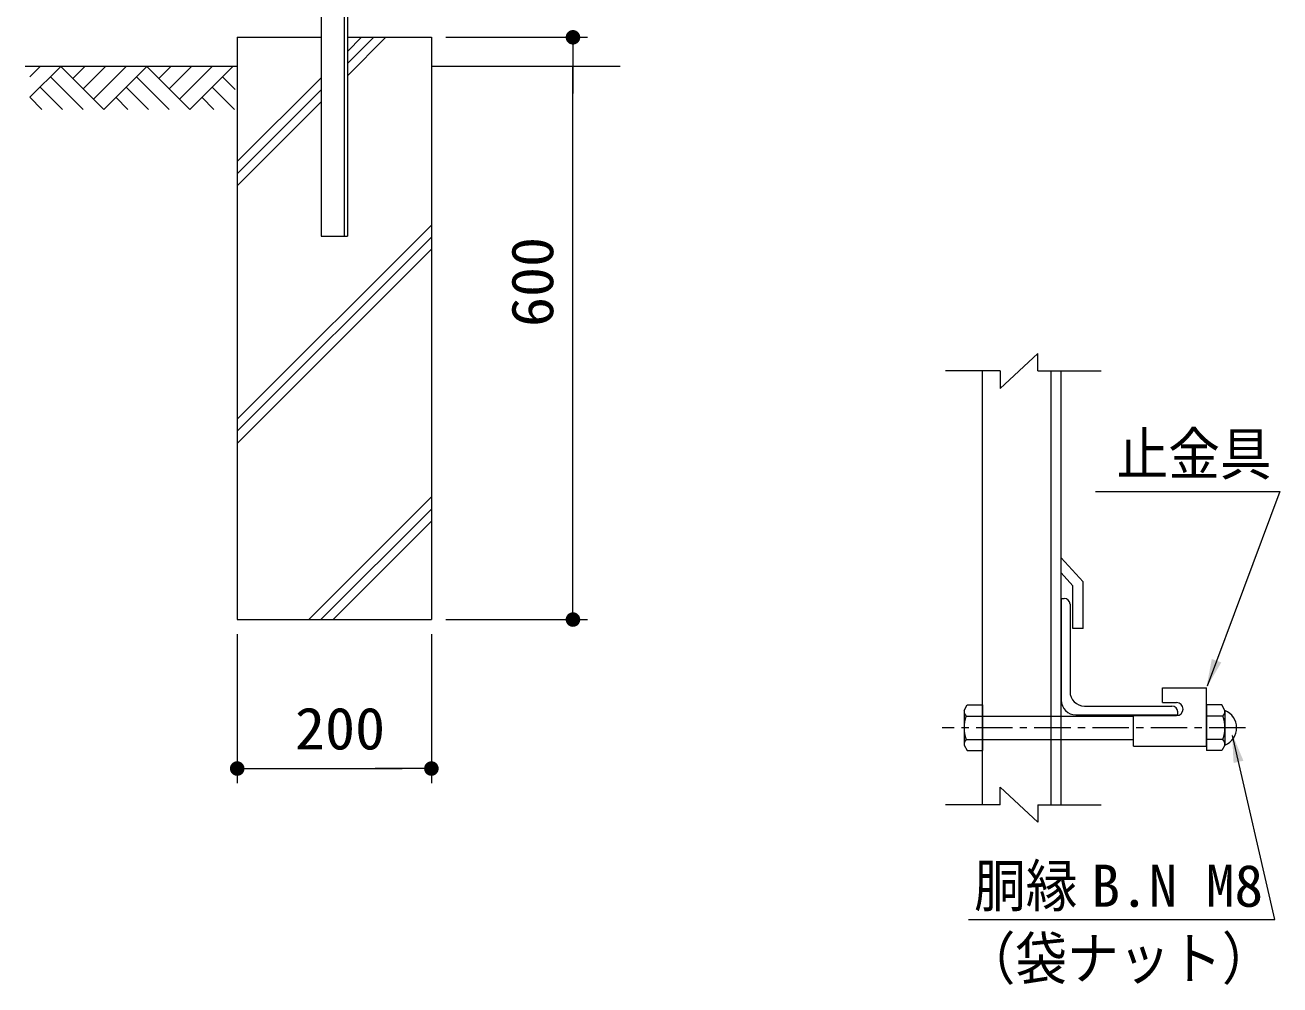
# Model space of a CAD drawing. Units: millimetres, scale not verified. Extents: x -4455 to 4455, y -3150 to 3150.
# Drawn here: x 51 to 1344, y -482 to 508 of the extents above; entities that cross this region are included whole.
import ezdxf
from ezdxf.enums import TextEntityAlignment as Align

# ---------------------------------------------------------------- set-up
doc = ezdxf.new("R2010")
doc.units = ezdxf.units.MM
doc.header["$LTSCALE"] = 30
doc.linetypes.add('DASHED', pattern=[7.5, 6, -1.5])
doc.linetypes.add('USER1', pattern=[2, 1.25, -0.25, 0.25, -0.25])
for name, color, linetype, lineweight in [('0-1_SUNPOU', 1, 'Continuous', 18), ('0-3_4基礎', 4, 'Continuous', 18), ('0-4_5寸法', 1, 'Continuous', 18), ('0-5_1部材', 7, 'Continuous', 18), ('0-6_GL', 7, 'Continuous', 9), ('0-9_0', 1, 'Continuous', 18), ('0-C_7詳細', 7, 'Continuous', 18)]:
    doc.layers.add(name, color=color, linetype=linetype, lineweight=lineweight)
doc.styles.add('ＭＳ ゴシック', font='')
doc.styles.get('ＭＳ ゴシック').set_extended_font_data('MS Gothic')

# ---------------------------------------------------------------- blocks, each defined once
blk = doc.blocks.new('GL-マーク')
at = {"layer": '0-9_0'}
for p, q in [((-418.12, -21.21), (-396.91, 0)), ((-418.12, -63.64), (-354.48, 0)), ((-354.48, 0), (-265.86, -88.62)), ((-304.52, 0), (-329.5, -24.98)), ((-262.09, 0), (-308.29, -46.2)), ((-219.67, 0), (-287.08, -67.41)), ((-177.24, 0), (-265.86, -88.62)), ((-177.24, 0), (-88.62, -88.62)), ((-127.28, 0), (-152.26, -24.98)), ((-84.85, 0), (-131.05, -46.19)), ((-42.43, 0), (-109.83, -67.41)), ((0, 0), (-88.62, -88.62)), ((-375.7, -21.21), (-308.29, -88.62)), ((-198.45, -21.21), (-131.05, -88.62)), ((4.99, -47.42), (-21.21, -21.21)), ((-396.91, -42.43), (-350.71, -88.62)), ((-219.67, -42.43), (-173.47, -88.62)), ((3.77, -88.62), (-42.43, -42.43)), ((-418.12, -63.64), (-393.14, -88.62)), ((-240.88, -63.64), (-215.9, -88.62)), ((-38.66, -88.62), (-63.64, -63.64))]:
    blk.add_line(p, q, dxfattribs=at)
blk = doc.blocks.new('M1')
at = {"layer": '0-1_SUNPOU'}
blk.add_line((-7.5, 0), (-57.86, 0), dxfattribs=at)
for points in [[(0, 0), (-7.5, 0), (-7.44, 0.94)], [(0, 0), (-7.44, -0.94), (-7.5, 0)], [(0, 0), (-7.44, 0.94), (-7.26, 1.87)], [(0, 0), (-7.26, -1.87), (-7.44, -0.94)], [(0, 0), (-7.26, 1.87), (-6.97, 2.76)], [(0, 0), (-6.97, -2.76), (-7.26, -1.87)], [(0, 0), (-6.97, 2.76), (-6.57, 3.61)], [(0, 0), (-6.57, -3.61), (-6.97, -2.76)], [(0, 0), (-6.57, 3.61), (-6.07, 4.41)], [(0, 0), (-6.07, -4.41), (-6.57, -3.61)], [(0, 0), (-6.07, 4.41), (-5.47, 5.13)], [(0, 0), (-5.47, -5.13), (-6.07, -4.41)], [(0, 0), (-5.47, 5.13), (-4.78, 5.78)], [(0, 0), (-4.78, -5.78), (-5.47, -5.13)], [(0, 0), (-4.78, 5.78), (-4.02, 6.33)], [(0, 0), (-4.02, -6.33), (-4.78, -5.78)], [(0, 0), (-4.02, 6.33), (-3.19, 6.79)], [(0, 0), (-3.19, -6.79), (-4.02, -6.33)], [(0, 0), (-3.19, 6.79), (-2.32, 7.13)], [(0, 0), (-2.32, -7.13), (-3.19, -6.79)], [(0, 0), (-2.32, 7.13), (-1.41, 7.37)], [(0, 0), (-1.41, -7.37), (-2.32, -7.13)], [(0, 0), (-1.41, 7.37), (-0.47, 7.49)], [(0, 0), (-0.47, -7.49), (-1.41, -7.37)], [(0, 0), (-0.47, 7.49), (0.47, 7.49)], [(0, 0), (0.47, -7.49), (-0.47, -7.49)], [(0, 0), (0.47, 7.49), (1.41, 7.37)], [(0, 0), (1.41, 7.37), (2.32, 7.13)], [(0, 0), (2.32, 7.13), (3.19, 6.79)], [(0, 0), (3.19, 6.79), (4.02, 6.33)], [(0, 0), (4.02, 6.33), (4.78, 5.78)], [(0, 0), (4.78, 5.78), (5.47, 5.13)], [(0, 0), (5.47, 5.13), (6.07, 4.41)], [(0, 0), (6.07, 4.41), (6.57, 3.61)], [(0, 0), (6.57, 3.61), (6.97, 2.76)], [(0, 0), (6.97, 2.76), (7.26, 1.87)], [(0, 0), (7.26, 1.87), (7.44, 0.94)], [(0, 0), (7.44, 0.94), (7.5, 0)], [(0, 0), (1.41, -7.37), (0.47, -7.49)], [(0, 0), (2.32, -7.13), (1.41, -7.37)], [(0, 0), (3.19, -6.79), (2.32, -7.13)], [(0, 0), (4.02, -6.33), (3.19, -6.79)], [(0, 0), (4.78, -5.78), (4.02, -6.33)], [(0, 0), (5.47, -5.13), (4.78, -5.78)], [(0, 0), (6.07, -4.41), (5.47, -5.13)], [(0, 0), (6.57, -3.61), (6.07, -4.41)], [(0, 0), (6.97, -2.76), (6.57, -3.61)], [(0, 0), (7.26, -1.87), (6.97, -2.76)], [(0, 0), (7.44, -0.94), (7.26, -1.87)], [(0, 0), (7.5, 0), (7.44, -0.94)]]:
    blk.add_solid(points, dxfattribs=at)

msp = doc.modelspace()

# ---------------------------------------------------------------- linework, layer by layer
at = {"layer": '0-3_4基礎', "color": 7, "lineweight": 9}
for p, q in [((269.77, 494.92), (356.27, 494.92)), ((269.77, 494.92), (269.77, -105.08)), ((269.77, 494.92), (341.77, 494.92)), ((383.27, 494.92), (469.77, 494.92)), ((397.77, 494.92), (469.77, 494.92)), ((469.77, 494.92), (469.77, -105.08)), ((269.77, -105.08), (469.77, -105.08))]:
    msp.add_line(p, q, dxfattribs=at)
at = {"layer": '0-3_4基礎'}
for p, q in [((383.27, 455.3), (422.89, 494.92)), ((383.27, 467.8), (410.39, 494.92)), ((383.27, 480.3), (397.89, 494.92)), ((269.77, 366.8), (356.27, 453.3)), ((269.77, 354.3), (356.27, 440.8)), ((269.77, 341.8), (356.27, 428.3)), ((269.77, 101.46), (469.77, 301.46)), ((269.77, 88.96), (469.77, 288.96)), ((269.77, 76.46), (469.77, 276.46)), ((343.43, -105.08), (469.77, 21.26)), ((355.93, -105.08), (469.77, 8.76)), ((368.43, -105.08), (469.77, -3.74))]:
    msp.add_line(p, q, dxfattribs=at)
at = {"layer": '0-4_5寸法'}
for p, q in [((484.77, 494.92), (630.6, 494.92)), ((615.6, -75.08), (615.6, 464.92)), ((484.77, -105.08), (630.6, -105.08)), ((269.77, -120.08), (269.77, -273.6)), ((469.77, -120.08), (469.77, -273.6)), ((299.77, -258.6), (439.77, -258.6))]:
    msp.add_line(p, q, dxfattribs=at)
at = {"layer": '0-5_1部材', "lineweight": 9}
for p, q in [((356.27, 1409.92), (356.27, 289.92)), ((379.77, 1409.92), (379.77, 289.92)), ((383.27, 1409.92), (383.27, 289.92)), ((356.27, 289.92), (383.27, 289.92))]:
    msp.add_line(p, q, dxfattribs=at)
at = {"layer": '0-6_GL'}
for p, q in [((269.77, 464.92), (51.26, 464.92)), ((664.1, 464.92), (469.77, 464.92))]:
    msp.add_line(p, q, dxfattribs=at)
at = {"layer": '0-C_7詳細', "color": 4}
for p, q in [((1055.8, 151.19), (999.23, 151.19)), ((1055.8, 151.19), (1055.8, 133.19)), ((1094.57, 151.19), (1159.84, 151.19)), ((1094.57, -313.95), (1055.8, -277.95)), ((1055.8, -295.95), (1055.8, -277.95)), ((1055.8, -295.95), (999.23, -295.95)), ((1094.57, -295.95), (1159.84, -295.95)), ((1094.57, -295.95), (1094.57, -313.95))]:
    msp.add_line(p, q, dxfattribs=at)
at = {"layer": '0-C_7詳細', "lineweight": 9}
for p, q in [((1037.61, -295.95), (1037.61, 151.19)), ((1108.11, -295.95), (1108.11, 151.19)), ((1118.61, -295.95), (1118.61, 151.19)), ((1118.61, -41.36), (1141.11, -66.34)), ((1118.61, -57.05), (1130.61, -70.37)), ((1130.61, -114.28), (1130.61, -70.37)), ((1141.11, -114.28), (1141.11, -66.34)), ((1118.61, -83.24), (1118.61, -188.24)), ((1118.61, -83.24), (1121.61, -83.24)), ((1127.61, -89.24), (1127.61, -179.24)), ((1141.11, -114.28), (1130.61, -114.28)), ((1223.04, -190.56), (1223.04, -175.56)), ((1223.04, -175.56), (1268.04, -175.56)), ((1268.04, -235.56), (1268.04, -175.56)), ((1018.41, -198.83), (1021.74, -193.07)), ((1021.74, -193.07), (1037.61, -193.07)), ((1037.61, -193.07), (1037.61, -240.11)), ((1223.04, -190.56), (1237.29, -190.56)), ((1268.04, -193.07), (1268.04, -240.11)), ((1283.92, -193.07), (1268.04, -193.07)), ((1287.24, -198.83), (1283.92, -193.07)), ((1018.41, -198.83), (1018.41, -234.35)), ((1020.47, -204.59), (1037.61, -204.59)), ((1118.61, -204.59), (1193.04, -204.59)), ((1133.61, -203.24), (1238.61, -203.24)), ((1142.61, -194.24), (1232.61, -194.24)), ((1193.04, -204.06), (1237.29, -204.06)), ((1193.04, -235.56), (1193.04, -204.06)), ((1238.61, -203.24), (1238.61, -200.24)), ((1285.18, -204.59), (1268.04, -204.59)), ((1287.24, -198.83), (1287.24, -234.35)), ((1020.47, -228.59), (1037.61, -228.59)), ((1118.61, -228.59), (1193.04, -228.59)), ((1285.18, -228.59), (1268.04, -228.59)), ((1018.41, -234.35), (1021.74, -240.11)), ((1021.74, -240.11), (1037.61, -240.11)), ((1193.04, -235.56), (1268.04, -235.56)), ((1283.92, -240.11), (1268.04, -240.11)), ((1287.24, -234.35), (1283.92, -240.11))]:
    msp.add_line(p, q, dxfattribs=at)
at = {"layer": '0-C_7詳細', "color": 3, "linetype": 'DASHED'}
for p, q in [((1037.61, -204.59), (1118.61, -204.59)), ((1037.61, -228.59), (1118.61, -228.59))]:
    msp.add_line(p, q, dxfattribs=at)
at = {"layer": '0-C_7詳細', "color": 1, "linetype": 'USER1'}
msp.add_line((1308.29, -216.59), (996.05, -216.59), dxfattribs=at)
at = {"layer": '0-C_7詳細', "color": 4}
msp.add_lwpolyline([(1094.57, 151.19), (1094.57, 169.19), (1055.8, 133.19)], dxfattribs=at)
at = {"layer": '0-C_7詳細', "color": 5}
for points in [[(1153.72, 27), (1343.81, 27), (1268.74, -173.68)], [(1022.87, -414.12), (1338.48, -414.12), (1294.91, -224.42)]]:
    msp.add_lwpolyline(points, dxfattribs=at)
at = {"layer": '0-C_7詳細', "lineweight": 9}
for centre, radius, start, end in [((1121.61, -89.24), 6, 0, 90), ((1142.61, -179.24), 15, 180, 270), ((1133.61, -188.24), 15, 180, 270), ((1237.29, -197.31), 6.75, 270, 90), ((1027.5, -198.83), 9.09, 180, 219.3382), ((1054.41, -216.59), 36, 160.52878, 199.47122), ((1232.61, -200.24), 6, 0, 90), ((1278.15, -198.83), 9.09, 320.6618, 0), ((1251.24, -216.59), 36, 340.52878, 19.47122), ((1280.1, -216.59), 19.14, 291.90813, 68.09187), ((1027.5, -234.35), 9.09, 140.6618, 180), ((1278.15, -234.35), 9.09, 0, 39.3382)]:
    msp.add_arc(centre, radius, start, end, dxfattribs=at)
at = {"layer": '0-C_7詳細', "color": 5}
for points in [[(1268.04, -175.56), (1273.67, -145.63), (1283.43, -149.28)], [(1294.46, -222.47), (1306.25, -250.55), (1296.1, -252.88)]]:
    msp.add_solid(points, dxfattribs=at)

# ---------------------------------------------------------------- block references
at = {"layer": '0-4_5寸法'}
for p, rotation in [((615.6, 494.92), 90), ((615.6, -105.08), 270), ((269.77, -258.6), 180)]:
    msp.add_blockref('M1', p, dxfattribs=dict(at, rotation=rotation))
msp.add_blockref('M1', (469.77, -258.6), dxfattribs=at)
at = {"layer": '0-6_GL', "xscale": 0.5, "yscale": 0.5}
msp.add_blockref('GL-マーク', (265.17, 464.92), dxfattribs=at)

# ---------------------------------------------------------------- texts
at = {"layer": '0-4_5寸法', "color": 3, "style": 'ＭＳ ゴシック', "width": 1.05}
msp.add_text('600', height=43.33, rotation=90, dxfattribs=at).set_placement((608.26, 196.39), align=Align.BOTTOM_LEFT)
msp.add_text('200', height=43.33, dxfattribs=at).set_placement((329.27, -251.93), align=Align.BOTTOM_LEFT)
at = {"layer": '0-C_7詳細', "color": 3, "style": 'ＭＳ ゴシック', "width": 0.9}
for s, p in [('止金具', (1175.63, 30.83)), ('胴縁', (1028.77, -414.01)), ('（袋ナット）', (1018.12, -488.89))]:
    msp.add_text(s, height=43.33, dxfattribs=at).set_placement(p, align=Align.BOTTOM_LEFT)
at = {"layer": '0-C_7詳細', "color": 3, "style": 'ＭＳ ゴシック'}
msp.add_text('B.N M8', height=43.33, dxfattribs=at).set_placement((1149.66, -414.01), align=Align.BOTTOM_LEFT)

doc.saveas('drawing.dxf')
